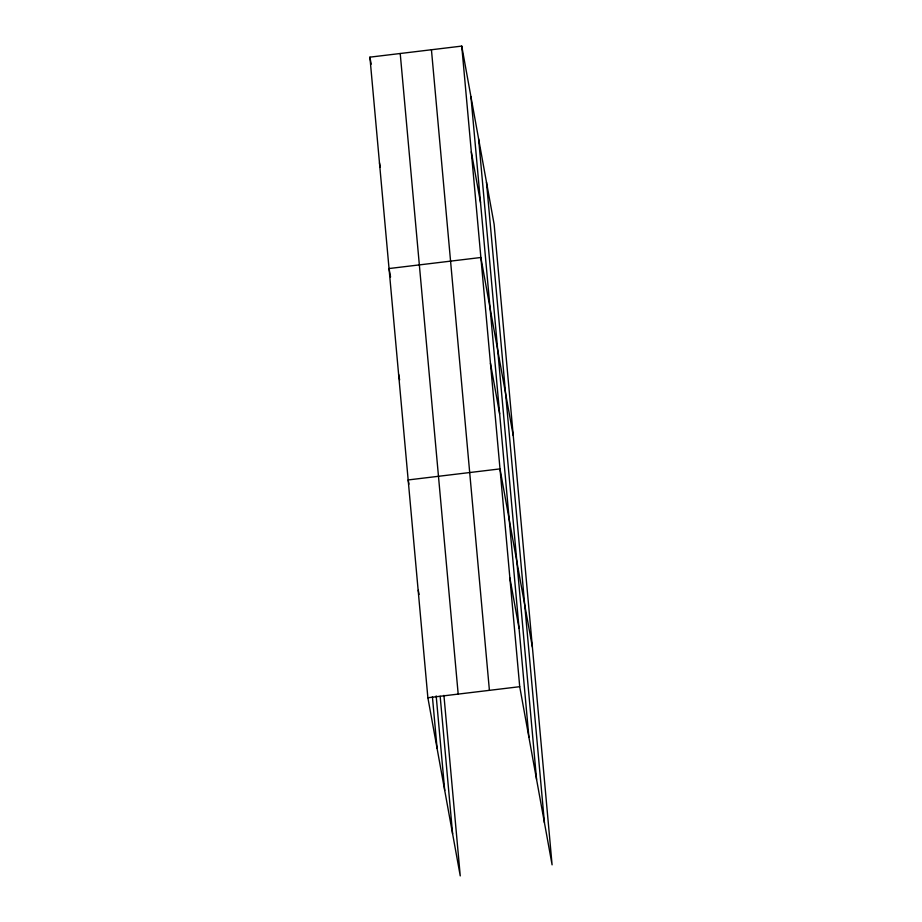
<?xml version="1.0" encoding="UTF-8"?>
<svg xmlns="http://www.w3.org/2000/svg" width="922" height="922" viewBox="0 0 922 922"><rect width="100%" height="100%" fill="white"/><g stroke="black" fill="none" stroke-linecap="round" stroke-linejoin="round"><path stroke-width="1.38" d="M443.92 695.349L460.251 875.9L427.877 697.747L369.906 57.152L461.749 46.1L494.123 224.253L552.094 864.848L519.72 686.694L461.749 46.1M427.877 697.747L519.72 686.694M471.303 151.796L480.512 202.448M513.254 435.645L480.869 257.492L389.038 268.544L390.571 276.992M490.435 363.199L499.643 413.851M532.386 647.048L500.001 468.895L408.169 479.947L408.942 484.165M509.854 577.794L519.063 628.447M369.906 57.152L371.186 64.183M379.472 162.848L380.244 167.066M398.604 374.251L399.629 379.876M418.277 590.253L419.049 594.471M486.47 182.176L544.441 822.77M478.599 138.83L536.569 779.424M470.946 96.752L528.917 737.346M431.438 49.742L489.409 690.348M400.217 53.499L458.188 694.105M440.163 696.26L452.61 833.822M436.175 695.903L444.727 790.477M432.418 696.813L437.086 748.399"/></g></svg>
